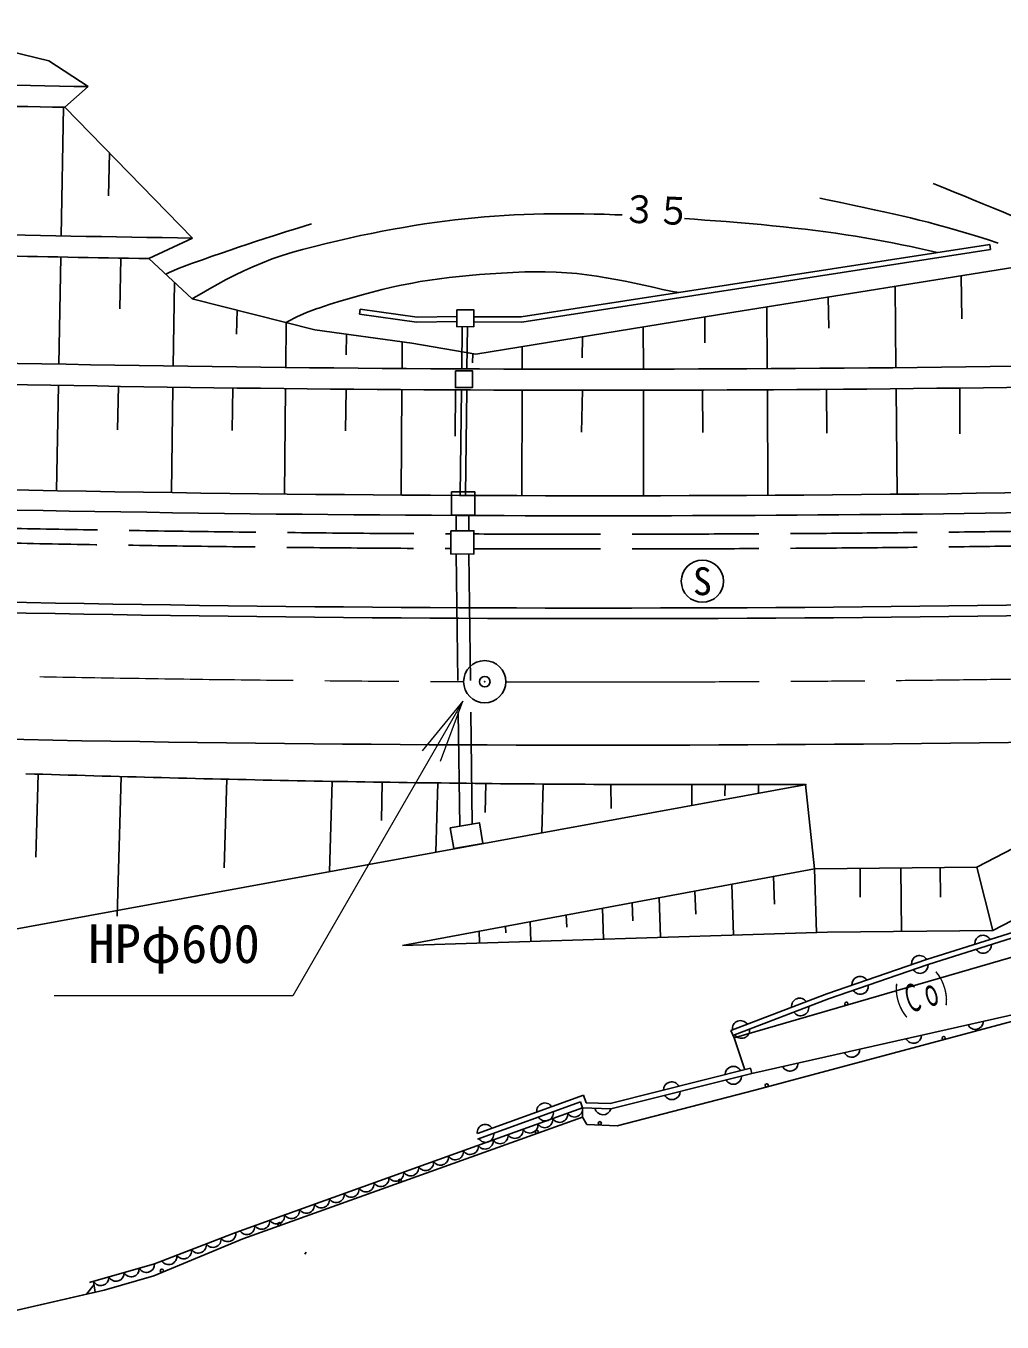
# Model space of a CAD drawing. Units: millimetres, scale not verified. Extents: x 40000 to 680000, y 20000 to 380000.
# Drawn here: x 459788 to 506035, y 259234 to 320673 of the extents above; entities that cross this region are included whole.
import ezdxf
from ezdxf.enums import TextEntityAlignment as Align

# ---------------------------------------------------------------- set-up
doc = ezdxf.new("R2010")
doc.units = ezdxf.units.MM
doc.header["$LTSCALE"] = 1000
doc.header["$PDMODE"] = 32
doc.header["$PDSIZE"] = 500
doc.linetypes.add('CHAIN', pattern=[18.5, 12, -1.5, 3.5, -1.5])
doc.linetypes.add('DASHED', pattern=[7.5, 6, -1.5])
for name, color, linetype, lineweight in [('M-BGD', 7, 'Continuous', 25), ('M-BGD-EXST', 7, 'Continuous', 25), ('M-BMK', 2, 'CHAIN', 13), ('M-BMK-SRVR', 3, 'Continuous', 25), ('M-STR-HTXT', 7, 'Continuous', 13), ('M-STR-STRC', 7, 'Continuous', 25)]:
    doc.layers.add(name, color=color, linetype=linetype, lineweight=lineweight)
doc.layers.add('M-OTRS', color=6, linetype='Continuous')
doc.styles.add('ＭＳ ゴシック', font='')
doc.styles.get('ＭＳ ゴシック').set_extended_font_data('MS Gothic')

# ---------------------------------------------------------------- blocks, each defined once
blk = doc.blocks.new('open_arrow')
at = {"color": 0, "linetype": 'Continuous', "lineweight": -2}
blk.add_lwpolyline([(7.5, 1.25), (0, 0), (7.5, -1.25)], dxfattribs=at)

msp = doc.modelspace()

# ---------------------------------------------------------------- linework, layer by layer
at = {"layer": 'M-BGD'}
for p, q in [((461630, 316816), (462741, 317796)), ((461570, 316817), (461457, 310718)), ((467685, 310617), (461630, 316816)), ((463740, 314656), (463702, 312625)), ((465610, 309647), (467685, 310617)), ((505455, 310311), (505492, 310074)), ((461439, 309718), (461345, 304639)), ((464279, 309669), (464234, 307263)), ((493234, 307083), (509250, 309663)), ((465610, 309647), (467665, 307737)), ((466822, 308520), (466764, 304549)), ((504136, 306791), (504102, 308834)), ((497830, 306352), (497793, 307818)), ((500967, 308329), (501006, 304474)), ((473476, 306264), (467665, 307737)), ((469792, 307198), (469771, 306062)), ((475629, 307243), (475587, 307007)), ((478318, 306866), (475629, 307243)), ((494893, 307350), (494910, 304426)), ((472124, 306607), (472101, 304482)), ((478299, 306626), (475587, 307007)), ((480203, 306656), (478299, 306626)), ((480204, 306896), (478318, 306866)), ((481096, 305115), (493234, 307083)), ((491951, 305647), (491947, 306874)), ((473476, 306264), (478073, 305631)), ((474972, 306058), (474954, 305076)), ((489038, 306403), (489041, 304404)), ((477618, 305694), (477610, 304434)), ((478073, 305631), (481096, 305115)), ((483301, 305473), (483298, 304407)), ((486153, 305935), (486134, 304943)), ((480957, 305145), (480952, 304699)), ((461327, 303639), (461234, 298640)), ((464166, 303590), (464128, 301524)), ((466750, 303550), (466677, 298550)), ((469593, 303511), (469556, 301500)), ((472090, 303482), (472037, 298482)), ((474957, 303454), (474921, 301475)), ((477603, 303434), (477569, 298434)), ((480128, 301234), (480139, 303419)), ((483295, 303407), (483282, 298408)), ((486151, 303403), (486114, 301424)), ((489043, 303404), (489050, 298404)), ((491854, 301398), (491847, 303411)), ((494916, 303426), (494944, 298426)), ((497731, 301371), (497723, 303445)), ((501017, 303474), (501067, 298475)), ((504038, 301342), (504031, 303508)), ((460256, 281279), (460373, 285208)), ((464106, 278475), (464302, 285092)), ((453266, 276766), (496764, 284711)), ((469176, 280764), (469301, 284965)), ((474173, 280585), (474300, 284864)), ((476631, 283017), (476660, 284825)), ((479203, 281504), (479300, 284789)), ((481544, 283393), (481570, 284762)), ((484232, 282422), (484301, 284738)), ((487521, 283585), (487493, 284718)), ((491341, 283721), (491342, 284711)), ((492893, 284174), (492919, 284710)), ((494497, 284297), (494496, 284712)), ((496729, 284719), (497144, 280713)), ((504847, 280790), (512763, 284928)), ((505598, 277797), (513563, 281961)), ((497144, 280713), (504853, 280790)), ((505598, 277797), (504847, 280790)), ((477628, 277091), (497144, 280713)), ((495247, 279046), (495203, 280353)), ((497144, 280713), (497238, 277703)), ((499318, 279375), (499305, 280735)), ((501273, 277754), (501243, 280754)), ((503117, 279368), (503103, 280772)), ((491474, 279661), (491524, 278566)), ((493231, 279987), (493307, 277580)), ((488511, 279111), (488537, 278255)), ((489793, 279349), (489852, 277472)), ((485381, 278530), (485414, 277958)), ((487112, 278851), (487158, 277388)), ((477628, 277091), (497762, 277719)), ((481267, 277766), (481284, 277205)), ((482504, 277996), (482520, 277691)), ((483684, 278215), (483713, 277281)), ((497762, 277719), (505598, 277797)), ((502455, 276426), (508389, 278296)), ((502533, 276188), (508457, 278056)), ((507838, 276918), (493346, 272701)), ((497733, 274786), (502455, 276426)), ((502533, 276188), (497819, 274551)), ((493187, 273056), (497733, 274786)), ((494176, 271019), (511493, 274920)), ((493276, 272823), (497819, 274551)), ((510341, 274511), (494319, 270226)), ((493346, 272701), (493187, 273056)), ((493346, 272701), (493855, 271196)), ((487470, 269598), (494120, 271262)), ((487497, 269347), (494176, 271019)), ((494120, 271262), (494176, 271019)), ((481185, 268175), (486204, 269986)), ((486204, 269986), (486337, 269630)), ((494319, 270226), (487802, 268529)), ((486161, 269385), (469729, 263487)), ((481188, 267910), (486056, 269667)), ((486161, 269385), (486056, 269667)), ((486161, 269385), (486164, 268953)), ((487497, 269347), (486161, 269385)), ((486337, 269630), (487470, 269598)), ((486164, 268953), (470061, 263174)), ((486360, 268599), (486164, 268953)), ((487802, 268529), (486360, 268599)), ((470061, 263174), (465840, 261425)), ((469729, 263487), (465880, 261991)), ((473063, 262551), (473009, 262450)), ((465880, 261991), (462851, 261121)), ((462851, 261121), (462792, 261113)), ((462996, 261162), (463062, 260650)), ((462996, 261162), (463062, 260650)), ((465840, 261425), (463489, 260748)), ((463489, 260748), (456899, 259234)), ((463062, 260650), (456899, 259234)), ((462654, 260556), (463014, 261022))]:
    msp.add_line(p, q, dxfattribs=at)
at = {"layer": 'M-BGD', "linetype": 'DASHED'}
for p, q in [((480462, 306418), (480443, 304418)), ((480702, 306417), (480683, 304417)), ((480431, 303418), (480366, 298441)), ((480671, 303417), (480606, 298440)), ((480173, 297492), (480172, 296745)), ((480773, 297466), (480772, 296742)), ((480164, 295645), (480338, 282741)), ((480764, 295642), (480937, 282844))]:
    msp.add_line(p, q, dxfattribs=at)
at = {"layer": 'M-BGD'}
for points in [[(440814, 318358), (454054, 320673), (460873, 319024), (462741, 317796)], [(502770, 313210), (503086, 313081), (503436, 312939), (503818, 312783), (504229, 312615), (504665, 312435), (505124, 312245), (505603, 312046), (506098, 311838), (506608, 311623), (507128, 311400), (507386, 311289)], [(505856, 310373), (505397, 310532), (504888, 310697), (504463, 310825), (503924, 310980), (503427, 311120), (502964, 311247), (502526, 311364), (502105, 311472), (501694, 311574), (501284, 311672), (500866, 311768), (500434, 311865), (499978, 311963), (499491, 312067), (498964, 312177), (498390, 312296), (497759, 312427), (497399, 312501)], [(467665, 307737), (467717, 307767), (468100, 307990), (468487, 308212), (468880, 308431), (469281, 308647), (469691, 308858), (470112, 309064), (470545, 309261), (470992, 309451), (471453, 309630), (471932, 309798), (472428, 309953), (472892, 310081), (473460, 310225), (474018, 310363), (474567, 310492), (475106, 310615), (475636, 310731), (476158, 310839), (476672, 310941), (477180, 311036), (477680, 311125), (478175, 311208), (478665, 311284), (479149, 311354), (479630, 311418), (480106, 311476), (480580, 311529), (481051, 311576), (481520, 311617), (481987, 311654), (482453, 311685), (482919, 311711), (483386, 311732), (483853, 311749), (484321, 311761), (484791, 311768), (485264, 311771), (485739, 311770), (486219, 311765), (486702, 311756), (487190, 311743), (487683, 311726), (488033, 311713)], [(490987, 311544), (491470, 311510), (491960, 311473), (492458, 311435), (492964, 311395), (493480, 311353), (493485, 311353), (494057, 311305), (494614, 311254), (495157, 311202), (495686, 311148), (496203, 311092), (496708, 311033), (497202, 310972), (497686, 310909), (498161, 310843), (498626, 310775), (499084, 310703), (499534, 310629), (499978, 310552), (500417, 310472), (500850, 310389), (501280, 310303), (501706, 310213), (502130, 310120), (502552, 310023), (502963, 309926)], [(473312, 311298), (472665, 311093), (472088, 310909), (471571, 310744), (471101, 310592), (470667, 310451), (470256, 310315), (469857, 310182), (469459, 310047), (469049, 309905), (468616, 309755), (468147, 309590), (467631, 309408), (467548, 309378), (467048, 309188), (466576, 308983), (466410, 308903)], [(481004, 306890), (483257, 306877), (505455, 310311)], [(481003, 306650), (483275, 306637), (505492, 310074)], [(490713, 308030), (490413, 308090), (489954, 308186), (489503, 308284), (489058, 308381), (488616, 308476), (488175, 308568), (487732, 308656), (487285, 308737), (486832, 308811), (486369, 308877), (485896, 308932), (485408, 308975), (484904, 309005), (484381, 309020), (483837, 309020), (483432, 309009), (482863, 308985), (482316, 308958), (481789, 308926), (481280, 308890), (480787, 308849), (480306, 308803), (479836, 308750), (479375, 308691), (478920, 308625), (478469, 308552), (478020, 308470), (477570, 308381), (477117, 308282), (476658, 308174), (476192, 308056), (475717, 307928), (475229, 307789), (474726, 307639), (474207, 307477), (473669, 307302), (473583, 307274), (473080, 307088), (472620, 306880), (472196, 306656), (472116, 306609)], [(459788, 285226), (460189, 285213), (460591, 285200), (460992, 285188), (461393, 285175), (461795, 285163), (462196, 285151), (462598, 285139), (462999, 285128), (463401, 285116), (463802, 285105), (464203, 285094), (464605, 285083), (465006, 285072), (465408, 285061), (465809, 285050), (466211, 285040), (466612, 285030), (467014, 285020), (467415, 285010), (467817, 285000), (468218, 284990), (468620, 284981), (469021, 284972), (469423, 284962), (469824, 284953), (470226, 284945), (470627, 284936), (471029, 284928), (471430, 284919), (471832, 284911), (472233, 284903), (472635, 284895), (473036, 284888), (473438, 284880), (473839, 284873), (474241, 284865), (474642, 284858), (475044, 284852), (475445, 284845), (475847, 284838), (476248, 284832), (476650, 284826), (477052, 284820), (477453, 284814), (477855, 284808), (478256, 284802), (478658, 284797), (479059, 284792), (479461, 284787), (479863, 284782), (480264, 284777), (480666, 284772), (481067, 284768), (481469, 284763), (481870, 284759), (482272, 284755), (482674, 284751), (483075, 284748), (483477, 284744), (483878, 284741), (484280, 284738), (484682, 284735), (485083, 284732), (485485, 284729), (485886, 284727), (486288, 284724), (486689, 284722), (487091, 284720), (487493, 284718), (487894, 284716), (488296, 284715), (488697, 284713), (489099, 284712), (489501, 284711), (489902, 284710), (490304, 284709), (490705, 284709), (491107, 284708), (491509, 284708), (491910, 284708), (492312, 284708), (492713, 284708), (493115, 284708), (493517, 284709), (493918, 284710), (494320, 284710), (494721, 284711), (495123, 284712), (495525, 284714), (495926, 284715), (496328, 284717), (496729, 284719)]]:
    msp.add_lwpolyline(points, dxfattribs=at)
for points in [[(480206, 307219), (481006, 307216), (481002, 306416), (480202, 306419)], [(480142, 304330), (480942, 304327), (480939, 303527), (480139, 303530)], [(479956, 298593), (481056, 298588), (481051, 297488), (479951, 297493)], [(479916, 296746), (481016, 296741), (481011, 295641), (479911, 295646)], [(479891, 282665), (481271, 282901), (481440, 281915), (480060, 281679)]]:
    msp.add_lwpolyline(points, close=True, dxfattribs=at)
for centre in [(498659, 274326), (503269, 272699), (494883, 270456), (486977, 268662), (483993, 268254), (477514, 265928), (471796, 263877), (466230, 261668)]:
    msp.add_circle(centre, 75, dxfattribs=at)
for centre, radius, start, end in [((486924, 1689579), 1371996, 268.07406, 268.99008), ((486924, 1689579), 1372996, 268.16445, 268.94444), ((486924, 1689579), 1379096, 268.24231, 269.20068), ((486924, 1689579), 1380096, 268.47868, 269.1151), ((486924, 1689579), 1385176, 268.14661, 271.1959), ((486924, 1689579), 1386176, 268.28729, 271.21043), ((486924, 1689579), 1391176, 268.15934, 271.74513), ((486924, 1689579), 1392126, 268.15934, 269.77499), ((486924, 1689579), 1392126, 269.77499, 271.08003), ((486924, 1689579), 1396500, 268.15934, 271.74513), ((505129, 277185), 384, 30.17698, 184.81621), ((505144, 277100), 384, 210.17698, 4.81621), ((502125, 276226), 384, 30.17698, 184.81621), ((502151, 276145), 384, 211.83153, 6.47076), ((499304, 275238), 384, 31.83153, 186.47076), ((499317, 275161), 384, 211.83153, 6.47076), ((496444, 274205), 384, 33.51346, 188.15269), ((496495, 274138), 384, 213.51346, 8.15269), ((493640, 273138), 384, 33.51346, 188.15269), ((504768, 273491), 384, 205.37593, 0.01516), ((493691, 273071), 384, 213.51346, 8.15269), ((501841, 272832), 384, 205.37593, 0.01516), ((498914, 272173), 384, 205.37593, 0.01516), ((493303, 270971), 384, 26.7291, 181.36833), ((495988, 271513), 384, 205.37593, 0.01516), ((490382, 270240), 384, 26.7291, 181.36833), ((493306, 270888), 384, 206.7291, 1.36833), ((490396, 270160), 384, 206.7291, 1.36833), ((484372, 269235), 384, 32.519, 187.15823), ((484393, 269156), 384, 212.519, 7.15823), ((485074, 269084), 384, 212.42293, 7.06217), ((485779, 269338), 384, 212.42293, 7.06217), ((487125, 269442), 384, 191.07321, 345.71244), ((481550, 268217), 384, 32.519, 187.15823), ((483662, 268578), 384, 212.42293, 7.06217), ((484368, 268831), 384, 212.42293, 7.06217), ((481571, 268138), 384, 212.519, 7.15823), ((482250, 268071), 384, 212.42293, 7.06217), ((482956, 268324), 384, 212.42293, 7.06217), ((480132, 267311), 384, 212.42293, 7.06217), ((480838, 267564), 384, 212.42293, 7.06217), ((481544, 267817), 384, 212.42293, 7.06217), ((478720, 266804), 384, 212.42293, 7.06217), ((479426, 267057), 384, 212.42293, 7.06217), ((476603, 266044), 384, 212.42293, 7.06217), ((477308, 266297), 384, 212.42293, 7.06217), ((478014, 266551), 384, 212.42293, 7.06217), ((475191, 265537), 384, 212.42293, 7.06217), ((475897, 265791), 384, 212.42293, 7.06217), ((473073, 264777), 384, 212.42293, 7.06217), ((473779, 265031), 384, 212.42293, 7.06217), ((474485, 265284), 384, 212.42293, 7.06217), ((471661, 264271), 384, 212.42293, 7.06217), ((472367, 264524), 384, 212.42293, 7.06217), ((470249, 263764), 384, 212.42293, 7.06217), ((470955, 264017), 384, 212.42293, 7.06217), ((468650, 263158), 384, 213.93292, 8.57216), ((469348, 263430), 384, 213.93292, 8.57216), ((466553, 262343), 384, 213.93292, 8.57216), ((467252, 262615), 384, 213.93292, 8.57216), ((467951, 262886), 384, 213.93292, 8.57216), ((464775, 261761), 384, 208.70561, 3.34484), ((465496, 261968), 384, 208.70561, 3.34484), ((463333, 261347), 384, 208.70561, 3.34484), ((464054, 261554), 384, 208.70561, 3.34484)]:
    msp.add_arc(centre, radius, start, end, dxfattribs=at)
at = {"layer": 'M-BGD', "linetype": 'DASHED'}
for radius, start, end in [(1393000, 268.15934, 269.71173), (1393000, 269.75698, 271.03117), (1393700, 268.15934, 269.71175), (1393700, 269.75697, 271.03053)]:
    msp.add_arc((486924, 1689579), radius, start, end, dxfattribs=at)
at = {"layer": 'M-BGD-EXST'}
msp.add_circle((491837, 294351), 1000, dxfattribs=at)
at = {"layer": 'M-BMK'}
for start, end in [(268.15934, 269.73814), (269.81999, 271.74513)]:
    msp.add_arc((486924, 1689579), 1400000, start, end, dxfattribs=at)
at = {"layer": 'M-BMK-SRVR'}
msp.add_circle((481525, 289589), 1000, dxfattribs=at)
at = {"layer": 'M-OTRS'}
msp.add_point((481525, 289589), dxfattribs=at)
at = {"layer": 'M-STR-HTXT'}
msp.add_lwpolyline([(480493, 288666), (472432, 274704), (461125, 274704)], dxfattribs=at)
at = {"layer": 'M-STR-STRC'}
for radius in [1397000, 1403000]:
    msp.add_arc((486924, 1689579), radius, 268.15934, 271.74513, dxfattribs=at)

# ---------------------------------------------------------------- block references
at = {"layer": 'M-STR-HTXT', "xscale": 400, "yscale": 400, "rotation": 240}
msp.add_blockref('open_arrow', (480493, 288666), dxfattribs=at)

# ---------------------------------------------------------------- texts
at = {"layer": 'M-BGD-EXST', "style": 'ＭＳ ゴシック'}
for s, rotation, width, p in [('３５', 357.51, 0.9, (488000, 310963)), ('（Ｃｏ）', 17.03, 0.5, (500807, 273200))]:
    msp.add_text(s, height=1320, rotation=rotation, dxfattribs=dict(at, width=width)).set_placement(p, align=Align.BOTTOM_LEFT)
msp.add_text('S', height=1320, dxfattribs=at).set_placement((491837, 294351), align=Align.MIDDLE_CENTER)
at = {"layer": 'M-STR-HTXT', "style": 'ＭＳ ゴシック'}
msp.add_text('HPφ600', height=1833, dxfattribs=at).set_placement((470875, 275704), align=Align.BOTTOM_RIGHT)

doc.saveas('drawing.dxf')
